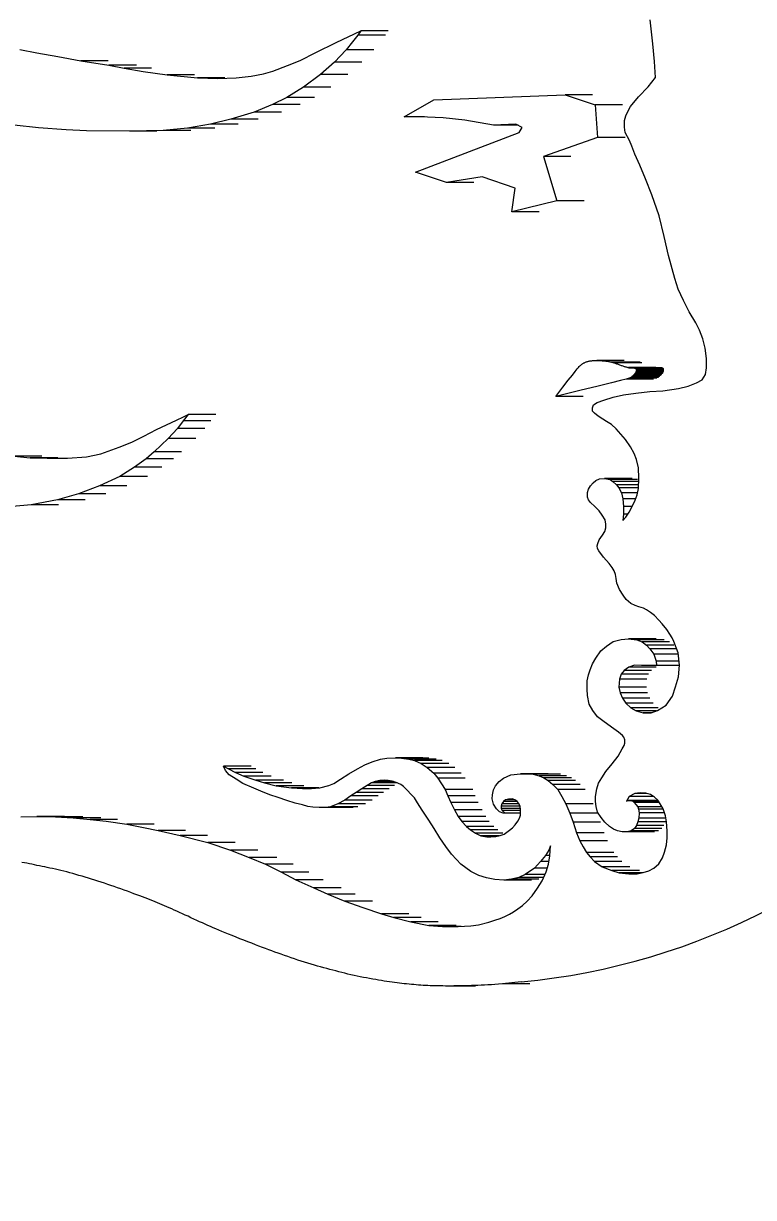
# Model space of a CAD drawing. Header units: inches. Extents: x 17 to 469, y 7 to 301.
# Drawn here: x 357.012 to 357.442, y 119.956 to 120.648 of the extents above; entities that cross this region are included whole.
import ezdxf

# ---------------------------------------------------------------- set-up
doc = ezdxf.new("R2010")
doc.units = ezdxf.units.IN
doc.header["$LTSCALE"] = 14
doc.header["$MEASUREMENT"] = 0
doc.layers.add('Dimension (ANSI)', color=7, linetype='Continuous', lineweight=25)
doc.layers.add('Visible (ANSI)', color=7, linetype='Continuous', lineweight=50)
doc.styles.add('MEMCOR Medium', font='arial.ttf')
doc.dimstyles.new('Default (ANSI)', dxfattribs={"dimscale": 14, "dimtxt": 0.15, "dimasz": 0.098425, "dimexe": 0.125, "dimexo": 0.0625, "dimgap": 0.031496, "dimtad": 0, "dimtih": 1, "dimtoh": 1, "dimdec": 4, "dimrnd": 1e-08, "dimzin": 3, "dimdsep": 46, "dimlunit": 5, "dimtxsty": 'MEMCOR Medium', "dimcen": 0.09, "dimdle": 0.393701, "dimclrd": 256, "dimclre": 256, "dimclrt": 256, "dimadec": 0, "dimazin": 1, "dimtfac": 0.8, "dimtofl": 0, "dimtmove": 0, "dimatfit": 3, "dimfxl": 1, "dimfrac": 1, "dimtolj": 1, "dimtzin": 4, "dimlwd": -1, "dimlwe": -1, "dimarcsym": 0})

# ---------------------------------------------------------------- blocks, each defined once
blk = doc.blocks.new('*D18')
at = {"layer": 'Defpoints', "color": 0, "transparency": 16777216}
for p in [(361.76771, 145.30889), (291.81609, 55.58489), (348.26076, 55.58489)]:
    blk.add_point(p, dxfattribs=at)
at = {"layer": 'Dimension (ANSI)', "transparency": 16777216}
for p, q in [((360.89271, 145.30889), (290.06609, 145.30889)), ((291.81609, 143.93094), (291.81609, 98.64363)), ((291.81609, 56.96284), (291.81609, 84.30296)), ((347.38576, 55.58489), (290.06609, 55.58489))]:
    blk.add_line(p, q, dxfattribs=at)
for points in [[(291.58643, 143.93094), (292.04575, 143.93094), (291.81609, 145.30889)], [(291.58643, 56.96284), (292.04575, 56.96284), (291.81609, 55.58489)]]:
    blk.add_solid(points, dxfattribs=at)
at = {"layer": 'Dimension (ANSI)', "transparency": 16777216, "char_height": 2.1000001, "attachment_point": 5, "style": 'MEMCOR Medium'}
for s, insert in [('\\A1; \\fArial|b0|i0;89{\\H0.8x;\\S3#4;} in', (291.81609, 93.63049)), ('\\A1;[2279.0 mm]{\\P\\fArial|b0|i0;SHIPPING HEIGHT\\P\\fArial|b0|i0;REF.}', (291.81609, 86.46015))]:
    blk.add_mtext(s, dxfattribs=dict(at, insert=insert))

msp = doc.modelspace()

# ---------------------------------------------------------------- linework, layer by layer
at = {"layer": 'Visible (ANSI)', "linetype": 'Continuous', "lineweight": 18}
for p, q in [((357.38254, 120.63629), (357.38091, 120.65034)), ((357.19582, 120.63702), (357.21044, 120.6438)), ((357.20875, 120.64134), (357.20558, 120.63746)), ((357.21044, 120.6438), (357.20875, 120.64134)), ((357.22492, 120.64134), (357.20875, 120.64134)), ((357.22662, 120.6438), (357.21044, 120.6438)), ((357.00958, 120.63285), (357.01954, 120.63088)), ((357.18391, 120.63104), (357.19582, 120.63702)), ((357.20186, 120.63277), (357.19482, 120.62551)), ((357.20558, 120.63746), (357.20186, 120.63277)), ((357.21803, 120.63277), (357.20186, 120.63277)), ((357.3834, 120.62582), (357.38254, 120.63629)), ((357.01954, 120.63088), (357.0318, 120.62867)), ((357.0318, 120.62867), (357.04547, 120.62622)), ((357.06164, 120.62622), (357.04547, 120.62622)), ((357.04547, 120.62622), (357.06201, 120.62367)), ((357.16718, 120.62352), (357.17471, 120.6264)), ((357.17471, 120.6264), (357.18391, 120.63104)), ((357.19482, 120.62551), (357.18659, 120.61822)), ((357.211, 120.62551), (357.19482, 120.62551)), ((357.38409, 120.6164), (357.3834, 120.62582)), ((357.07818, 120.62367), (357.06201, 120.62367)), ((357.06201, 120.62367), (357.07095, 120.62182)), ((357.08713, 120.62182), (357.07095, 120.62182)), ((357.07095, 120.62182), (357.08219, 120.61999)), ((357.08219, 120.61999), (357.09623, 120.61794)), ((357.14586, 120.61717), (357.1531, 120.61845)), ((357.1531, 120.61845), (357.15856, 120.62011)), ((357.15856, 120.62011), (357.16718, 120.62352)), ((357.1124, 120.61794), (357.09623, 120.61794)), ((357.09623, 120.61794), (357.11414, 120.61621)), ((357.13032, 120.61621), (357.11414, 120.61621)), ((357.11414, 120.61621), (357.12612, 120.61571)), ((357.12612, 120.61571), (357.13695, 120.61612)), ((357.13695, 120.61612), (357.14586, 120.61717)), ((357.18659, 120.61822), (357.17658, 120.61071)), ((357.20277, 120.61822), (357.18659, 120.61822)), ((357.37968, 120.6108), (357.38409, 120.6164)), ((357.1669, 120.60458), (357.15843, 120.60037)), ((357.17658, 120.61071), (357.1669, 120.60458)), ((357.18308, 120.60458), (357.1669, 120.60458)), ((357.19276, 120.61071), (357.17658, 120.61071)), ((357.25342, 120.60324), (357.33079, 120.60607)), ((357.34697, 120.60607), (357.33079, 120.60607)), ((357.33079, 120.60607), (357.34851, 120.60023)), ((357.36939, 120.59925), (357.37409, 120.60507)), ((357.37409, 120.60507), (357.37968, 120.6108)), ((357.15843, 120.60037), (357.1476, 120.59592)), ((357.17461, 120.60037), (357.15843, 120.60037)), ((357.23591, 120.59312), (357.25342, 120.60324)), ((357.36468, 120.60023), (357.34851, 120.60023)), ((357.34851, 120.60023), (357.34998, 120.581)), ((357.36754, 120.59594), (357.36939, 120.59925)), ((357.13378, 120.59183), (357.12193, 120.5888)), ((357.1476, 120.59592), (357.13378, 120.59183)), ((357.14996, 120.59183), (357.13378, 120.59183)), ((357.16377, 120.59592), (357.1476, 120.59592)), ((357.24497, 120.59324), (357.23591, 120.59312)), ((357.24802, 120.59312), (357.23591, 120.59312)), ((357.25894, 120.59267), (357.24497, 120.59324)), ((357.2717, 120.59133), (357.25894, 120.59267)), ((357.28864, 120.58827), (357.2717, 120.59133)), ((357.36577, 120.58707), (357.36582, 120.59098)), ((357.36582, 120.59098), (357.36658, 120.59387)), ((357.36658, 120.59387), (357.36754, 120.59594)), ((357.02043, 120.58679), (357.00614, 120.58823)), ((357.03688, 120.58558), (357.02043, 120.58679)), ((357.04878, 120.58492), (357.03688, 120.58558)), ((357.07404, 120.58466), (357.04878, 120.58492)), ((357.09405, 120.58514), (357.07404, 120.58466)), ((357.09022, 120.58466), (357.07404, 120.58466)), ((357.10829, 120.58657), (357.09405, 120.58514)), ((357.11022, 120.58514), (357.09405, 120.58514)), ((357.12193, 120.5888), (357.10829, 120.58657)), ((357.12447, 120.58657), (357.10829, 120.58657)), ((357.13811, 120.5888), (357.12193, 120.5888)), ((357.2427, 120.56052), (357.30364, 120.58391)), ((357.30186, 120.58895), (357.28864, 120.58827)), ((357.30315, 120.58827), (357.28864, 120.58827)), ((357.30556, 120.58698), (357.30186, 120.58895)), ((357.30364, 120.58391), (357.30556, 120.58698)), ((357.36621, 120.58399), (357.36577, 120.58707)), ((357.36865, 120.5792), (357.36621, 120.58399)), ((357.34998, 120.581), (357.31803, 120.56992)), ((357.36615, 120.581), (357.34998, 120.581)), ((357.37008, 120.57588), (357.36865, 120.5792)), ((357.37193, 120.57118), (357.37008, 120.57588)), ((357.3749, 120.56474), (357.37193, 120.57118)), ((357.3342, 120.56992), (357.31803, 120.56992)), ((357.31803, 120.56992), (357.32596, 120.54368)), ((357.37818, 120.55673), (357.3749, 120.56474)), ((357.2609, 120.55444), (357.2427, 120.56052)), ((357.28193, 120.55777), (357.2609, 120.55444)), ((357.30136, 120.55119), (357.28193, 120.55777)), ((357.38198, 120.54722), (357.37818, 120.55673)), ((357.27708, 120.55444), (357.2609, 120.55444)), ((357.29934, 120.53723), (357.30136, 120.55119)), ((357.32596, 120.54368), (357.29934, 120.53723)), ((357.34213, 120.54368), (357.32596, 120.54368)), ((357.38621, 120.53494), (357.38198, 120.54722)), ((357.31551, 120.53723), (357.29934, 120.53723)), ((357.38925, 120.52259), (357.38621, 120.53494)), ((357.39178, 120.51153), (357.38925, 120.52259)), ((357.39554, 120.49796), (357.39178, 120.51153)), ((357.3975, 120.49172), (357.39554, 120.49796)), ((357.40048, 120.48503), (357.3975, 120.49172)), ((357.40395, 120.47829), (357.40048, 120.48503)), ((357.40781, 120.47177), (357.40395, 120.47829)), ((357.40995, 120.46748), (357.40781, 120.47177)), ((357.4119, 120.46233), (357.40995, 120.46748)), ((357.41326, 120.4569), (357.4119, 120.46233)), ((357.41404, 120.45084), (357.41326, 120.4569)), ((357.33795, 120.44464), (357.3387, 120.44553)), ((357.3387, 120.44553), (357.33917, 120.44605)), ((357.33917, 120.44605), (357.3395, 120.44637)), ((357.3395, 120.44637), (357.3398, 120.44665)), ((357.3398, 120.44665), (357.3401, 120.44691)), ((357.3401, 120.44691), (357.3404, 120.44716)), ((357.3404, 120.44716), (357.3407, 120.44739)), ((357.3407, 120.44739), (357.34099, 120.4476)), ((357.34099, 120.4476), (357.34129, 120.4478)), ((357.34129, 120.4478), (357.34159, 120.44799)), ((357.34159, 120.44799), (357.3419, 120.44816)), ((357.3419, 120.44816), (357.34221, 120.44832)), ((357.34221, 120.44832), (357.34252, 120.44847)), ((357.34252, 120.44847), (357.34284, 120.44861)), ((357.34284, 120.44861), (357.34317, 120.44873)), ((357.34317, 120.44873), (357.3435, 120.44885)), ((357.3435, 120.44885), (357.34384, 120.44896)), ((357.34384, 120.44896), (357.3442, 120.44906)), ((357.3442, 120.44906), (357.34456, 120.44915)), ((357.34456, 120.44915), (357.34493, 120.44924)), ((357.34493, 120.44924), (357.34531, 120.44932)), ((357.34531, 120.44932), (357.34571, 120.44939)), ((357.34571, 120.44939), (357.34612, 120.44945)), ((357.34612, 120.44945), (357.34655, 120.4495)), ((357.34655, 120.4495), (357.34699, 120.44955)), ((357.34699, 120.44955), (357.34745, 120.44959)), ((357.34745, 120.44959), (357.34793, 120.44962)), ((357.34793, 120.44962), (357.34843, 120.44963)), ((357.34843, 120.44963), (357.34894, 120.44964)), ((357.34894, 120.44964), (357.34946, 120.44965)), ((357.36564, 120.44965), (357.34946, 120.44965)), ((357.34946, 120.44965), (357.35, 120.44964)), ((357.35, 120.44964), (357.35054, 120.44962)), ((357.35054, 120.44962), (357.35109, 120.4496)), ((357.35109, 120.4496), (357.35163, 120.44957)), ((357.35163, 120.44957), (357.35218, 120.44954)), ((357.35218, 120.44954), (357.35272, 120.4495)), ((357.35272, 120.4495), (357.35325, 120.44945)), ((357.35325, 120.44945), (357.35378, 120.4494)), ((357.35378, 120.4494), (357.3543, 120.44934)), ((357.3543, 120.44934), (357.35481, 120.44928)), ((357.35481, 120.44928), (357.35531, 120.44921)), ((357.35531, 120.44921), (357.3558, 120.44914)), ((357.3558, 120.44914), (357.35628, 120.44906)), ((357.35628, 120.44906), (357.35676, 120.44897)), ((357.35676, 120.44897), (357.35722, 120.44888)), ((357.35722, 120.44888), (357.35767, 120.44878)), ((357.35767, 120.44878), (357.35812, 120.44868)), ((357.3743, 120.44868), (357.35812, 120.44868)), ((357.35812, 120.44868), (357.35856, 120.44856)), ((357.37474, 120.44856), (357.35856, 120.44856)), ((357.35856, 120.44856), (357.359, 120.44844)), ((357.37518, 120.44844), (357.359, 120.44844)), ((357.359, 120.44844), (357.35943, 120.44832)), ((357.37561, 120.44832), (357.35943, 120.44832)), ((357.35943, 120.44832), (357.35986, 120.44818)), ((357.37604, 120.44818), (357.35986, 120.44818)), ((357.35986, 120.44818), (357.36029, 120.44804)), ((357.36029, 120.44804), (357.36072, 120.44789)), ((357.36072, 120.44789), (357.36115, 120.44773)), ((357.36115, 120.44773), (357.36158, 120.44757)), ((357.36158, 120.44757), (357.36202, 120.44741)), ((357.36202, 120.44741), (357.36246, 120.44724)), ((357.36246, 120.44724), (357.36291, 120.44708)), ((357.36291, 120.44708), (357.36336, 120.44691)), ((357.36336, 120.44691), (357.36382, 120.44675)), ((357.36382, 120.44675), (357.36428, 120.4466)), ((357.36428, 120.4466), (357.36474, 120.44645)), ((357.36474, 120.44645), (357.36519, 120.4463)), ((357.36519, 120.4463), (357.36563, 120.44616)), ((357.36563, 120.44616), (357.36605, 120.44603)), ((357.36605, 120.44603), (357.36644, 120.44591)), ((357.36644, 120.44591), (357.3668, 120.4458)), ((357.3668, 120.4458), (357.36712, 120.44569)), ((357.36712, 120.44569), (357.36741, 120.4456)), ((357.36741, 120.4456), (357.36768, 120.44552)), ((357.36768, 120.44552), (357.36792, 120.44545)), ((357.36792, 120.44545), (357.36815, 120.44539)), ((357.38432, 120.44539), (357.36815, 120.44539)), ((357.36815, 120.44539), (357.36836, 120.44534)), ((357.41421, 120.44529), (357.41404, 120.45084)), ((357.33269, 120.43797), (357.33508, 120.44104)), ((357.33508, 120.44104), (357.33679, 120.4432)), ((357.33679, 120.4432), (357.33795, 120.44464)), ((357.36673, 120.43865), (357.36338, 120.43774)), ((357.36861, 120.43922), (357.36673, 120.43865)), ((357.38291, 120.43865), (357.36673, 120.43865)), ((357.38453, 120.44534), (357.36836, 120.44534)), ((357.36836, 120.44534), (357.36856, 120.44529)), ((357.38473, 120.44529), (357.36856, 120.44529)), ((357.36856, 120.44529), (357.36875, 120.44526)), ((357.3695, 120.43958), (357.36861, 120.43922)), ((357.38478, 120.43922), (357.36861, 120.43922)), ((357.38493, 120.44526), (357.36875, 120.44526)), ((357.36875, 120.44526), (357.36895, 120.44523)), ((357.37093, 120.44523), (357.36895, 120.44523)), ((357.36895, 120.44523), (357.36914, 120.44521)), ((357.37044, 120.44521), (357.36914, 120.44521)), ((357.36914, 120.44521), (357.36934, 120.4452)), ((357.37015, 120.4452), (357.36934, 120.4452)), ((357.36934, 120.4452), (357.36953, 120.44519)), ((357.3699, 120.43985), (357.3695, 120.43958)), ((357.38567, 120.43958), (357.3695, 120.43958)), ((357.36991, 120.44519), (357.36953, 120.44519)), ((357.36953, 120.44519), (357.36972, 120.44519)), ((357.36972, 120.44519), (357.36991, 120.44519)), ((357.37022, 120.44012), (357.3699, 120.43985)), ((357.38607, 120.43985), (357.3699, 120.43985)), ((357.36991, 120.44519), (357.3701, 120.4452)), ((357.3701, 120.4452), (357.37028, 120.4452)), ((357.37054, 120.4404), (357.37022, 120.44012)), ((357.38639, 120.44012), (357.37022, 120.44012)), ((357.37028, 120.4452), (357.37047, 120.44521)), ((357.37047, 120.44521), (357.37065, 120.44522)), ((357.37085, 120.44069), (357.37054, 120.4404)), ((357.38671, 120.4404), (357.37054, 120.4404)), ((357.37065, 120.44522), (357.37082, 120.44523)), ((357.37082, 120.44523), (357.37099, 120.44523)), ((357.37115, 120.44099), (357.37085, 120.44069)), ((357.38702, 120.44069), (357.37085, 120.44069)), ((357.37099, 120.44523), (357.37116, 120.44523)), ((357.37143, 120.44129), (357.37115, 120.44099)), ((357.38732, 120.44099), (357.37115, 120.44099)), ((357.38734, 120.44523), (357.37116, 120.44523)), ((357.37116, 120.44523), (357.37132, 120.44523)), ((357.3875, 120.44523), (357.37132, 120.44523)), ((357.37132, 120.44523), (357.37148, 120.44521)), ((357.3717, 120.44159), (357.37143, 120.44129)), ((357.38761, 120.44129), (357.37143, 120.44129)), ((357.38765, 120.44521), (357.37148, 120.44521)), ((357.37148, 120.44521), (357.37163, 120.44519)), ((357.3878, 120.44519), (357.37163, 120.44519)), ((357.37163, 120.44519), (357.37177, 120.44516)), ((357.37193, 120.44188), (357.3717, 120.44159)), ((357.38787, 120.44159), (357.3717, 120.44159)), ((357.38795, 120.44516), (357.37177, 120.44516)), ((357.37177, 120.44516), (357.37191, 120.44512)), ((357.38808, 120.44512), (357.37191, 120.44512)), ((357.37191, 120.44512), (357.37203, 120.44507)), ((357.37214, 120.44215), (357.37193, 120.44188)), ((357.38811, 120.44188), (357.37193, 120.44188)), ((357.38821, 120.44507), (357.37203, 120.44507)), ((357.37203, 120.44507), (357.37215, 120.44501)), ((357.37232, 120.44241), (357.37214, 120.44215)), ((357.38832, 120.44215), (357.37214, 120.44215)), ((357.38833, 120.44501), (357.37215, 120.44501)), ((357.37215, 120.44501), (357.37227, 120.44495)), ((357.38844, 120.44495), (357.37227, 120.44495)), ((357.37227, 120.44495), (357.37237, 120.44488)), ((357.37246, 120.44265), (357.37232, 120.44241)), ((357.38849, 120.44241), (357.37232, 120.44241)), ((357.38854, 120.44488), (357.37237, 120.44488)), ((357.37237, 120.44488), (357.37246, 120.4448)), ((357.38864, 120.4448), (357.37246, 120.4448)), ((357.37246, 120.4448), (357.37254, 120.44471)), ((357.37257, 120.44287), (357.37246, 120.44265)), ((357.38864, 120.44265), (357.37246, 120.44265)), ((357.38872, 120.44471), (357.37254, 120.44471)), ((357.37254, 120.44471), (357.37261, 120.44462)), ((357.37266, 120.44308), (357.37257, 120.44287)), ((357.38875, 120.44287), (357.37257, 120.44287)), ((357.38879, 120.44462), (357.37261, 120.44462)), ((357.37261, 120.44462), (357.37268, 120.44452)), ((357.37273, 120.44327), (357.37266, 120.44308)), ((357.38884, 120.44308), (357.37266, 120.44308)), ((357.38885, 120.44452), (357.37268, 120.44452)), ((357.37268, 120.44452), (357.37273, 120.44442)), ((357.3889, 120.44442), (357.37273, 120.44442)), ((357.37273, 120.44442), (357.37276, 120.4443)), ((357.37277, 120.44345), (357.37273, 120.44327)), ((357.3889, 120.44327), (357.37273, 120.44327)), ((357.38894, 120.4443), (357.37276, 120.4443)), ((357.37276, 120.4443), (357.37279, 120.44419)), ((357.3728, 120.44362), (357.37277, 120.44345)), ((357.38895, 120.44345), (357.37277, 120.44345)), ((357.38897, 120.44419), (357.37279, 120.44419)), ((357.37279, 120.44419), (357.37281, 120.44406)), ((357.37281, 120.44377), (357.3728, 120.44362)), ((357.38898, 120.44362), (357.3728, 120.44362)), ((357.38899, 120.44406), (357.37281, 120.44406)), ((357.37281, 120.44406), (357.37282, 120.44392)), ((357.37282, 120.44392), (357.37281, 120.44377)), ((357.38899, 120.44377), (357.37281, 120.44377)), ((357.38899, 120.44392), (357.37282, 120.44392)), ((357.41151, 120.43827), (357.41346, 120.44138)), ((357.41346, 120.44138), (357.41421, 120.44529)), ((357.3253, 120.42844), (357.32947, 120.43383)), ((357.33951, 120.43185), (357.3253, 120.42844)), ((357.32947, 120.43383), (357.33269, 120.43797)), ((357.35026, 120.43446), (357.33951, 120.43185)), ((357.35805, 120.43638), (357.35026, 120.43446)), ((357.36338, 120.43774), (357.35805, 120.43638)), ((357.38077, 120.43134), (357.38832, 120.43175)), ((357.38832, 120.43175), (357.39757, 120.43304)), ((357.39757, 120.43304), (357.40331, 120.43445)), ((357.40331, 120.43445), (357.40826, 120.43637)), ((357.40826, 120.43637), (357.41151, 120.43827)), ((357.34147, 120.42844), (357.3253, 120.42844)), ((357.34747, 120.42348), (357.34974, 120.42485)), ((357.34974, 120.42485), (357.3536, 120.42624)), ((357.3536, 120.42624), (357.35915, 120.42796)), ((357.35915, 120.42796), (357.36529, 120.42928)), ((357.36529, 120.42928), (357.37253, 120.4303)), ((357.37253, 120.4303), (357.38077, 120.43134)), ((357.10874, 120.41772), (357.10578, 120.41397)), ((357.10586, 120.41636), (357.10874, 120.41772)), ((357.12491, 120.41772), (357.10874, 120.41772)), ((357.3469, 120.42163), (357.34747, 120.42348)), ((357.34703, 120.41967), (357.3469, 120.42163)), ((357.34813, 120.41856), (357.34703, 120.41967)), ((357.34924, 120.41755), (357.34813, 120.41856)), ((357.08994, 120.40895), (357.09595, 120.41161)), ((357.09595, 120.41161), (357.10182, 120.41454)), ((357.10182, 120.41454), (357.10586, 120.41636)), ((357.10578, 120.41397), (357.10238, 120.40949)), ((357.12196, 120.41397), (357.10578, 120.41397)), ((357.35082, 120.41633), (357.34924, 120.41755)), ((357.3552, 120.41375), (357.35082, 120.41633)), ((357.3581, 120.4119), (357.3552, 120.41375)), ((357.36081, 120.40926), (357.3581, 120.4119)), ((357.07544, 120.40155), (357.08248, 120.40504)), ((357.08248, 120.40504), (357.08994, 120.40895)), ((357.10238, 120.40949), (357.09696, 120.40373)), ((357.11856, 120.40949), (357.10238, 120.40949)), ((357.3637, 120.4061), (357.36081, 120.40926)), ((357.36641, 120.40311), (357.3637, 120.4061)), ((357.05724, 120.39464), (357.06812, 120.39847)), ((357.06812, 120.39847), (357.07544, 120.40155)), ((357.09696, 120.40373), (357.08856, 120.39577)), ((357.11314, 120.40373), (357.09696, 120.40373)), ((357.36931, 120.39866), (357.36641, 120.40311)), ((357.37153, 120.3948), (357.36931, 120.39866)), ((357.02237, 120.39326), (357.0062, 120.39326)), ((357.0062, 120.39326), (357.01566, 120.3923)), ((357.03183, 120.3923), (357.01566, 120.3923)), ((357.01566, 120.3923), (357.02564, 120.39203)), ((357.02564, 120.39203), (357.03758, 120.39206)), ((357.03758, 120.39206), (357.04886, 120.39276)), ((357.04886, 120.39276), (357.05724, 120.39464)), ((357.08392, 120.39168), (357.07701, 120.38674)), ((357.08856, 120.39577), (357.08392, 120.39168)), ((357.1001, 120.39168), (357.08392, 120.39168)), ((357.10474, 120.39577), (357.08856, 120.39577)), ((357.37291, 120.39136), (357.37153, 120.3948)), ((357.37407, 120.38641), (357.37291, 120.39136)), ((357.07701, 120.38674), (357.06849, 120.38129)), ((357.09318, 120.38674), (357.07701, 120.38674)), ((357.37431, 120.38018), (357.37407, 120.38641)), ((357.06849, 120.38129), (357.05643, 120.37568)), ((357.08467, 120.38129), (357.06849, 120.38129)), ((357.3457, 120.37579), (357.34726, 120.37754)), ((357.34726, 120.37754), (357.349, 120.37886)), ((357.349, 120.37886), (357.35108, 120.37984)), ((357.35108, 120.37984), (357.35409, 120.38006)), ((357.37026, 120.38006), (357.35409, 120.38006)), ((357.35409, 120.38006), (357.35727, 120.37941)), ((357.37345, 120.37941), (357.35727, 120.37941)), ((357.35727, 120.37941), (357.35887, 120.37831)), ((357.37426, 120.37831), (357.35887, 120.37831)), ((357.35887, 120.37831), (357.36107, 120.37643)), ((357.37421, 120.37643), (357.36107, 120.37643)), ((357.36107, 120.37643), (357.36251, 120.37464)), ((357.37414, 120.37413), (357.37431, 120.38018)), ((357.04398, 120.37099), (357.03178, 120.36751)), ((357.05643, 120.37568), (357.04398, 120.37099)), ((357.06016, 120.37099), (357.04398, 120.37099)), ((357.07261, 120.37568), (357.05643, 120.37568)), ((357.34391, 120.37179), (357.34455, 120.37387)), ((357.34394, 120.36911), (357.34391, 120.37179)), ((357.34455, 120.37387), (357.3457, 120.37579)), ((357.37416, 120.37464), (357.36251, 120.37464)), ((357.36251, 120.37464), (357.36398, 120.37155)), ((357.37358, 120.37155), (357.36398, 120.37155)), ((357.36398, 120.37155), (357.36477, 120.3681)), ((357.37206, 120.36727), (357.37335, 120.37049)), ((357.37335, 120.37049), (357.37414, 120.37413)), ((357.01614, 120.36457), (356.99495, 120.36262)), ((357.03178, 120.36751), (357.01614, 120.36457)), ((357.03232, 120.36457), (357.01614, 120.36457)), ((357.04796, 120.36751), (357.03178, 120.36751)), ((357.34455, 120.36756), (357.34394, 120.36911)), ((357.34582, 120.36585), (357.34455, 120.36756)), ((357.34828, 120.36355), (357.34582, 120.36585)), ((357.35082, 120.36108), (357.34828, 120.36355)), ((357.37239, 120.3681), (357.36477, 120.3681)), ((357.36477, 120.3681), (357.36516, 120.36361)), ((357.36516, 120.36361), (357.36514, 120.35911)), ((357.37039, 120.36361), (357.36516, 120.36361)), ((357.36855, 120.36028), (357.37019, 120.36316)), ((357.37019, 120.36316), (357.37206, 120.36727)), ((357.35269, 120.35851), (357.35082, 120.36108)), ((357.35448, 120.35577), (357.35269, 120.35851)), ((357.35485, 120.35318), (357.35448, 120.35577)), ((357.36514, 120.35911), (357.36485, 120.3553)), ((357.36485, 120.3553), (357.3665, 120.35723)), ((357.36776, 120.35911), (357.36514, 120.35911)), ((357.3665, 120.35723), (357.36855, 120.36028)), ((357.35284, 120.34675), (357.35415, 120.34884)), ((357.35415, 120.34884), (357.35471, 120.35093)), ((357.35471, 120.35093), (357.35485, 120.35318)), ((357.34979, 120.34041), (357.35004, 120.34184)), ((357.35004, 120.34184), (357.35087, 120.3439)), ((357.35087, 120.3439), (357.35284, 120.34675)), ((357.34994, 120.33884), (357.34979, 120.34041)), ((357.35062, 120.33749), (357.34994, 120.33884)), ((357.35347, 120.33371), (357.35062, 120.33749)), ((357.35678, 120.33005), (357.35347, 120.33371)), ((357.35853, 120.32758), (357.35678, 120.33005)), ((357.35975, 120.32556), (357.35853, 120.32758)), ((357.36056, 120.32359), (357.35975, 120.32556)), ((357.36085, 120.32116), (357.36056, 120.32359)), ((357.36135, 120.31848), (357.36085, 120.32116)), ((357.36291, 120.31458), (357.36135, 120.31848)), ((357.36494, 120.31126), (357.36291, 120.31458)), ((357.3668, 120.30871), (357.36494, 120.31126)), ((357.36957, 120.30643), (357.3668, 120.30871)), ((357.37207, 120.30518), (357.36957, 120.30643)), ((357.37425, 120.30449), (357.37207, 120.30518)), ((357.37692, 120.30358), (357.37425, 120.30449)), ((357.37876, 120.30258), (357.37692, 120.30358)), ((357.38119, 120.30107), (357.37876, 120.30258)), ((357.38345, 120.29938), (357.38119, 120.30107)), ((357.38606, 120.29667), (357.38345, 120.29938)), ((357.38808, 120.29447), (357.38606, 120.29667)), ((357.39077, 120.29116), (357.38808, 120.29447)), ((357.39255, 120.28843), (357.39077, 120.29116)), ((357.39391, 120.28622), (357.39255, 120.28843)), ((357.35187, 120.27842), (357.35525, 120.28135)), ((357.35525, 120.28135), (357.35908, 120.28401)), ((357.35908, 120.28401), (357.36374, 120.28528)), ((357.36374, 120.28528), (357.36823, 120.28553)), ((357.38441, 120.28553), (357.36823, 120.28553)), ((357.36823, 120.28553), (357.37309, 120.28494)), ((357.38927, 120.28494), (357.37309, 120.28494)), ((357.37309, 120.28494), (357.37616, 120.28378)), ((357.39234, 120.28378), (357.37616, 120.28378)), ((357.37616, 120.28378), (357.37871, 120.28186)), ((357.39488, 120.28186), (357.37871, 120.28186)), ((357.37871, 120.28186), (357.38071, 120.27975)), ((357.39651, 120.27975), (357.38071, 120.27975)), ((357.38071, 120.27975), (357.383, 120.27662)), ((357.39493, 120.28392), (357.39391, 120.28622)), ((357.39745, 120.27726), (357.39493, 120.28392)), ((357.34693, 120.27082), (357.34887, 120.27429)), ((357.34887, 120.27429), (357.35187, 120.27842)), ((357.39751, 120.27662), (357.383, 120.27662)), ((357.383, 120.27662), (357.38454, 120.27234)), ((357.3982, 120.27013), (357.39745, 120.27726)), ((357.3445, 120.26437), (357.34554, 120.26736)), ((357.34554, 120.26736), (357.34693, 120.27082)), ((357.36557, 120.2669), (357.36374, 120.26482)), ((357.36833, 120.26886), (357.36557, 120.2669)), ((357.38174, 120.2669), (357.36557, 120.2669)), ((357.37177, 120.27015), (357.36833, 120.26886)), ((357.38451, 120.26886), (357.36833, 120.26886)), ((357.37575, 120.26993), (357.37177, 120.27015)), ((357.37629, 120.26984), (357.37575, 120.26993)), ((357.38467, 120.26995), (357.37629, 120.26984)), ((357.39246, 120.26984), (357.37629, 120.26984)), ((357.39797, 120.27234), (357.38454, 120.27234)), ((357.38454, 120.27234), (357.38467, 120.26995)), ((357.39819, 120.26995), (357.38467, 120.26995)), ((357.39762, 120.26326), (357.3982, 120.27013)), ((357.34379, 120.25598), (357.34387, 120.26082)), ((357.34387, 120.26082), (357.3445, 120.26437)), ((357.36284, 120.26178), (357.36251, 120.25711)), ((357.36374, 120.26482), (357.36284, 120.26178)), ((357.37902, 120.26178), (357.36284, 120.26178)), ((357.37991, 120.26482), (357.36374, 120.26482)), ((357.39584, 120.25733), (357.39762, 120.26326)), ((357.34398, 120.25218), (357.34379, 120.25598)), ((357.34497, 120.2471), (357.34398, 120.25218)), ((357.37868, 120.25711), (357.36251, 120.25711)), ((357.36251, 120.25711), (357.36321, 120.25368)), ((357.37939, 120.25368), (357.36321, 120.25368)), ((357.36321, 120.25368), (357.36458, 120.25068)), ((357.39026, 120.2465), (357.39405, 120.25181)), ((357.39405, 120.25181), (357.39584, 120.25733)), ((357.34707, 120.24339), (357.34497, 120.2471)), ((357.38076, 120.25068), (357.36458, 120.25068)), ((357.36458, 120.25068), (357.36661, 120.24769)), ((357.38279, 120.24769), (357.36661, 120.24769)), ((357.36661, 120.24769), (357.36944, 120.24484)), ((357.38561, 120.24484), (357.36944, 120.24484)), ((357.36944, 120.24484), (357.37265, 120.2431)), ((357.38526, 120.24327), (357.39026, 120.2465)), ((357.34995, 120.2397), (357.34707, 120.24339)), ((357.35374, 120.2366), (357.34995, 120.2397)), ((357.38474, 120.2431), (357.37265, 120.2431)), ((357.37265, 120.2431), (357.37678, 120.24206)), ((357.38164, 120.24206), (357.37678, 120.24206)), ((357.37678, 120.24206), (357.38142, 120.24198)), ((357.38142, 120.24198), (357.38526, 120.24327)), ((357.35953, 120.23262), (357.35374, 120.2366)), ((357.36225, 120.23061), (357.35953, 120.23262)), ((357.36454, 120.22866), (357.36225, 120.23061)), ((357.36547, 120.22765), (357.36454, 120.22866)), ((357.36592, 120.22604), (357.36547, 120.22765)), ((357.36561, 120.22282), (357.36601, 120.22414)), ((357.36601, 120.22414), (357.36592, 120.22604)), ((357.362, 120.21645), (357.3645, 120.22068)), ((357.3645, 120.22068), (357.36561, 120.22282)), ((357.13072, 120.20797), (357.12958, 120.21056)), ((357.14576, 120.21056), (357.12958, 120.21056)), ((357.12958, 120.21056), (357.13237, 120.20899)), ((357.20843, 120.20894), (357.21274, 120.21143)), ((357.21274, 120.21143), (357.21714, 120.21301)), ((357.21714, 120.21301), (357.22209, 120.2146)), ((357.22209, 120.2146), (357.22572, 120.21519)), ((357.22572, 120.21519), (357.23084, 120.21544)), ((357.24702, 120.21544), (357.23084, 120.21544)), ((357.23084, 120.21544), (357.23431, 120.21531)), ((357.25049, 120.21531), (357.23431, 120.21531)), ((357.23431, 120.21531), (357.23874, 120.21474)), ((357.25492, 120.21474), (357.23874, 120.21474)), ((357.23874, 120.21474), (357.24213, 120.21389)), ((357.25831, 120.21389), (357.24213, 120.21389)), ((357.24213, 120.21389), (357.24606, 120.21206)), ((357.26224, 120.21206), (357.24606, 120.21206)), ((357.24606, 120.21206), (357.24956, 120.20977)), ((357.35475, 120.20733), (357.35855, 120.21183)), ((357.35855, 120.21183), (357.362, 120.21645)), ((357.13294, 120.20544), (357.13072, 120.20797)), ((357.14855, 120.20899), (357.13237, 120.20899)), ((357.13237, 120.20899), (357.13657, 120.20689)), ((357.13698, 120.20284), (357.13294, 120.20544)), ((357.15274, 120.20689), (357.13657, 120.20689)), ((357.13657, 120.20689), (357.14145, 120.20471)), ((357.15763, 120.20471), (357.14145, 120.20471)), ((357.14145, 120.20471), (357.14861, 120.2022)), ((357.19853, 120.20298), (357.20344, 120.20609)), ((357.20344, 120.20609), (357.20843, 120.20894)), ((357.26574, 120.20977), (357.24956, 120.20977)), ((357.24956, 120.20977), (357.25342, 120.20633)), ((357.2696, 120.20633), (357.25342, 120.20633)), ((357.25342, 120.20633), (357.25583, 120.20346)), ((357.27201, 120.20346), (357.25583, 120.20346)), ((357.25583, 120.20346), (357.25804, 120.20008)), ((357.2919, 120.20147), (357.29446, 120.20356)), ((357.29446, 120.20356), (357.29881, 120.20537)), ((357.29881, 120.20537), (357.30458, 120.20596)), ((357.32075, 120.20596), (357.30458, 120.20596)), ((357.30458, 120.20596), (357.31194, 120.20575)), ((357.32812, 120.20575), (357.31194, 120.20575)), ((357.31194, 120.20575), (357.31554, 120.20477)), ((357.33171, 120.20477), (357.31554, 120.20477)), ((357.31554, 120.20477), (357.31834, 120.20368)), ((357.33451, 120.20368), (357.31834, 120.20368)), ((357.31834, 120.20368), (357.32084, 120.20207)), ((357.35053, 120.20059), (357.35242, 120.20366)), ((357.35242, 120.20366), (357.35475, 120.20733)), ((357.14096, 120.20043), (357.13698, 120.20284)), ((357.14742, 120.19757), (357.14096, 120.20043)), ((357.15153, 120.1959), (357.14742, 120.19757)), ((357.16479, 120.2022), (357.14861, 120.2022)), ((357.14861, 120.2022), (357.15358, 120.20066)), ((357.16975, 120.20066), (357.15358, 120.20066)), ((357.15358, 120.20066), (357.16062, 120.19905)), ((357.1768, 120.19905), (357.16062, 120.19905)), ((357.16062, 120.19905), (357.16957, 120.19774)), ((357.18562, 120.19774), (357.16957, 120.19774)), ((357.16957, 120.19774), (357.17611, 120.19747)), ((357.18166, 120.19747), (357.17611, 120.19747)), ((357.17611, 120.19747), (357.1814, 120.19745)), ((357.1814, 120.19745), (357.18634, 120.19779)), ((357.18634, 120.19779), (357.19153, 120.19911)), ((357.19153, 120.19911), (357.19455, 120.20032)), ((357.19455, 120.20032), (357.19853, 120.20298)), ((357.21101, 120.19719), (357.20771, 120.19498)), ((357.21408, 120.19915), (357.21101, 120.19719)), ((357.22719, 120.19719), (357.21101, 120.19719)), ((357.21674, 120.20063), (357.21408, 120.19915)), ((357.23026, 120.19915), (357.21408, 120.19915)), ((357.21897, 120.2015), (357.21674, 120.20063)), ((357.23183, 120.20063), (357.21674, 120.20063)), ((357.22163, 120.20208), (357.21897, 120.2015)), ((357.22966, 120.2015), (357.21897, 120.2015)), ((357.2242, 120.20221), (357.22163, 120.20208)), ((357.22662, 120.20208), (357.22163, 120.20208)), ((357.22648, 120.20209), (357.2242, 120.20221)), ((357.22891, 120.20178), (357.22648, 120.20209)), ((357.23116, 120.20093), (357.22891, 120.20178)), ((357.23396, 120.19968), (357.23116, 120.20093)), ((357.2355, 120.19847), (357.23396, 120.19968)), ((357.23767, 120.19643), (357.2355, 120.19847)), ((357.24003, 120.19386), (357.23767, 120.19643)), ((357.25804, 120.20008), (357.26017, 120.19679)), ((357.27634, 120.19679), (357.26017, 120.19679)), ((357.26017, 120.19679), (357.2616, 120.19304)), ((357.28802, 120.19369), (357.28868, 120.19669)), ((357.28868, 120.19669), (357.28984, 120.19897)), ((357.28984, 120.19897), (357.2919, 120.20147)), ((357.33702, 120.20207), (357.32084, 120.20207)), ((357.32084, 120.20207), (357.32356, 120.19984)), ((357.33973, 120.19984), (357.32356, 120.19984)), ((357.32356, 120.19984), (357.32648, 120.19679)), ((357.34266, 120.19679), (357.32648, 120.19679)), ((357.32648, 120.19679), (357.32882, 120.19261)), ((357.34873, 120.19275), (357.34951, 120.19726)), ((357.34951, 120.19726), (357.35053, 120.20059)), ((357.15676, 120.19369), (357.15153, 120.1959)), ((357.16169, 120.19203), (357.15676, 120.19369)), ((357.1668, 120.19033), (357.16169, 120.19203)), ((357.17177, 120.18867), (357.1668, 120.19033)), ((357.20091, 120.1906), (357.19692, 120.18833)), ((357.20445, 120.19301), (357.20091, 120.1906)), ((357.21709, 120.1906), (357.20091, 120.1906)), ((357.20771, 120.19498), (357.20445, 120.19301)), ((357.22062, 120.19301), (357.20445, 120.19301)), ((357.22388, 120.19498), (357.20771, 120.19498)), ((357.24197, 120.19179), (357.24003, 120.19386)), ((357.24387, 120.18896), (357.24197, 120.19179)), ((357.27778, 120.19304), (357.2616, 120.19304)), ((357.2616, 120.19304), (357.26347, 120.18921)), ((357.28785, 120.19132), (357.28802, 120.19369)), ((357.28859, 120.18815), (357.28785, 120.19132)), ((357.29455, 120.18968), (357.29354, 120.18837)), ((357.29573, 120.19064), (357.29455, 120.18968)), ((357.30267, 120.18968), (357.29455, 120.18968)), ((357.29741, 120.19117), (357.29573, 120.19064)), ((357.30132, 120.19064), (357.29573, 120.19064)), ((357.29958, 120.1912), (357.29741, 120.19117)), ((357.29968, 120.19117), (357.29741, 120.19117)), ((357.30121, 120.19072), (357.29958, 120.1912)), ((357.30263, 120.18973), (357.30121, 120.19072)), ((357.30357, 120.18845), (357.30263, 120.18973)), ((357.32882, 120.19261), (357.3312, 120.18838)), ((357.34866, 120.18969), (357.34873, 120.19275)), ((357.34903, 120.18687), (357.34866, 120.18969)), ((357.36864, 120.19272), (357.3669, 120.19002)), ((357.3669, 120.19002), (357.36801, 120.19033)), ((357.38419, 120.19033), (357.36801, 120.19033)), ((357.36801, 120.19033), (357.36941, 120.19029)), ((357.37181, 120.1945), (357.36864, 120.19272)), ((357.38278, 120.19272), (357.36864, 120.19272)), ((357.38558, 120.19029), (357.36941, 120.19029)), ((357.36941, 120.19029), (357.37064, 120.18996)), ((357.3858, 120.18996), (357.37064, 120.18996)), ((357.37064, 120.18996), (357.37154, 120.18911)), ((357.37499, 120.19491), (357.37181, 120.1945)), ((357.37903, 120.1945), (357.37181, 120.1945)), ((357.37845, 120.19468), (357.37499, 120.19491)), ((357.38121, 120.19381), (357.37845, 120.19468)), ((357.38354, 120.19219), (357.38121, 120.19381)), ((357.38542, 120.19056), (357.38354, 120.19219)), ((357.38687, 120.18829), (357.38542, 120.19056)), ((357.17599, 120.1877), (357.17177, 120.18867)), ((357.17928, 120.18686), (357.17599, 120.1877)), ((357.1821, 120.1864), (357.17928, 120.18686)), ((357.18586, 120.18611), (357.1821, 120.1864)), ((357.18981, 120.18621), (357.18586, 120.18611)), ((357.20204, 120.18611), (357.18586, 120.18611)), ((357.19257, 120.18664), (357.18981, 120.18621)), ((357.20599, 120.18621), (357.18981, 120.18621)), ((357.19692, 120.18833), (357.19257, 120.18664)), ((357.20874, 120.18664), (357.19257, 120.18664)), ((357.2131, 120.18833), (357.19692, 120.18833)), ((357.24527, 120.18681), (357.24387, 120.18896)), ((357.24654, 120.18471), (357.24527, 120.18681)), ((357.25053, 120.17869), (357.24654, 120.18471)), ((357.27965, 120.18921), (357.26347, 120.18921)), ((357.26347, 120.18921), (357.2657, 120.18484)), ((357.28187, 120.18484), (357.2657, 120.18484)), ((357.2657, 120.18484), (357.26783, 120.18092)), ((357.29031, 120.18539), (357.28859, 120.18815)), ((357.29223, 120.18367), (357.29031, 120.18539)), ((357.29423, 120.18277), (357.29223, 120.18367)), ((357.29318, 120.18702), (357.29314, 120.18556)), ((357.3045, 120.18556), (357.29314, 120.18556)), ((357.29314, 120.18556), (357.29375, 120.18445)), ((357.29354, 120.18837), (357.29318, 120.18702)), ((357.30426, 120.18702), (357.29318, 120.18702)), ((357.30361, 120.18837), (357.29354, 120.18837)), ((357.30456, 120.18445), (357.29375, 120.18445)), ((357.29375, 120.18445), (357.29541, 120.18278)), ((357.29433, 120.18277), (357.29423, 120.18277)), ((357.29541, 120.18278), (357.29433, 120.18277)), ((357.30456, 120.18277), (357.29433, 120.18277)), ((357.30456, 120.18278), (357.29541, 120.18278)), ((357.30435, 120.18684), (357.30357, 120.18845)), ((357.30453, 120.18527), (357.30435, 120.18684)), ((357.30447, 120.18168), (357.30461, 120.18337)), ((357.30461, 120.18337), (357.30453, 120.18527)), ((357.34737, 120.18838), (357.3312, 120.18838)), ((357.3312, 120.18838), (357.33356, 120.18286)), ((357.34973, 120.18286), (357.33356, 120.18286)), ((357.33356, 120.18286), (357.33551, 120.17753)), ((357.34996, 120.18346), (357.34903, 120.18687)), ((357.35207, 120.18025), (357.34996, 120.18346)), ((357.38635, 120.18911), (357.37154, 120.18911)), ((357.37154, 120.18911), (357.37251, 120.18796)), ((357.37251, 120.18796), (357.37358, 120.18665)), ((357.38784, 120.18665), (357.37358, 120.18665)), ((357.37358, 120.18665), (357.37405, 120.18522)), ((357.38864, 120.18522), (357.37405, 120.18522)), ((357.37405, 120.18522), (357.37435, 120.18303)), ((357.37435, 120.18303), (357.37417, 120.17997)), ((357.3894, 120.18303), (357.37435, 120.18303)), ((357.38859, 120.18538), (357.38687, 120.18829)), ((357.38997, 120.18137), (357.38859, 120.18538)), ((357.01, 120.18066), (357.01957, 120.18079)), ((357.03574, 120.18079), (357.01957, 120.18079)), ((357.01957, 120.18079), (357.03047, 120.18067)), ((357.04664, 120.18067), (357.03047, 120.18067)), ((357.03047, 120.18067), (357.04098, 120.18012)), ((357.05715, 120.18012), (357.04098, 120.18012)), ((357.04098, 120.18012), (357.05096, 120.17916)), ((357.06714, 120.17916), (357.05096, 120.17916)), ((357.05096, 120.17916), (357.06028, 120.17805)), ((357.06028, 120.17805), (357.07247, 120.17641)), ((357.08864, 120.17641), (357.07247, 120.17641)), ((357.07247, 120.17641), (357.08233, 120.17435)), ((357.25371, 120.17377), (357.25053, 120.17869)), ((357.284, 120.18092), (357.26783, 120.18092)), ((357.26783, 120.18092), (357.26986, 120.1779)), ((357.28604, 120.1779), (357.26986, 120.1779)), ((357.26986, 120.1779), (357.27267, 120.17498)), ((357.29974, 120.17427), (357.30145, 120.17598)), ((357.30145, 120.17598), (357.30294, 120.17818)), ((357.30294, 120.17818), (357.30395, 120.17994)), ((357.30395, 120.17994), (357.30447, 120.18168)), ((357.35169, 120.17753), (357.33551, 120.17753)), ((357.33551, 120.17753), (357.33761, 120.17127)), ((357.35417, 120.17763), (357.35207, 120.18025)), ((357.35693, 120.17496), (357.35417, 120.17763)), ((357.37278, 120.17562), (357.37168, 120.17382)), ((357.3737, 120.17777), (357.37278, 120.17562)), ((357.38895, 120.17562), (357.37278, 120.17562)), ((357.37417, 120.17997), (357.3737, 120.17777)), ((357.38987, 120.17777), (357.3737, 120.17777)), ((357.39022, 120.17997), (357.37417, 120.17997)), ((357.39063, 120.17771), (357.38997, 120.18137)), ((357.39097, 120.1724), (357.39063, 120.17771)), ((357.08233, 120.17435), (357.09099, 120.17268)), ((357.10717, 120.17268), (357.09099, 120.17268)), ((357.09099, 120.17268), (357.10393, 120.16969)), ((357.1201, 120.16969), (357.10393, 120.16969)), ((357.10393, 120.16969), (357.1202, 120.16552)), ((357.25706, 120.16822), (357.25371, 120.17377)), ((357.28885, 120.17498), (357.27267, 120.17498)), ((357.27267, 120.17498), (357.27504, 120.17295)), ((357.29122, 120.17295), (357.27504, 120.17295)), ((357.27504, 120.17295), (357.27799, 120.17111)), ((357.29416, 120.17111), (357.27799, 120.17111)), ((357.27799, 120.17111), (357.28121, 120.16948)), ((357.29185, 120.16948), (357.28121, 120.16948)), ((357.28121, 120.16948), (357.28474, 120.16896)), ((357.28821, 120.16896), (357.28474, 120.16896)), ((357.28474, 120.16896), (357.28707, 120.16888)), ((357.28707, 120.16888), (357.29005, 120.16909)), ((357.29005, 120.16909), (357.29259, 120.16963)), ((357.29259, 120.16963), (357.29491, 120.17056)), ((357.29491, 120.17056), (357.29646, 120.1717)), ((357.29646, 120.1717), (357.29813, 120.17285)), ((357.29813, 120.17285), (357.29974, 120.17427)), ((357.35378, 120.17127), (357.33761, 120.17127)), ((357.33761, 120.17127), (357.33953, 120.16653)), ((357.35925, 120.17347), (357.35693, 120.17496)), ((357.36177, 120.17235), (357.35925, 120.17347)), ((357.36446, 120.17187), (357.36177, 120.17235)), ((357.3673, 120.17185), (357.36446, 120.17187)), ((357.36964, 120.17235), (357.3673, 120.17185)), ((357.38348, 120.17185), (357.3673, 120.17185)), ((357.37168, 120.17382), (357.36964, 120.17235)), ((357.38581, 120.17235), (357.36964, 120.17235)), ((357.38786, 120.17382), (357.37168, 120.17382)), ((357.39093, 120.16827), (357.39097, 120.1724)), ((357.13637, 120.16552), (357.1202, 120.16552)), ((357.1202, 120.16552), (357.1336, 120.16099)), ((357.26056, 120.16313), (357.25706, 120.16822)), ((357.26389, 120.15877), (357.26056, 120.16313)), ((357.3221, 120.16367), (357.32129, 120.16105)), ((357.32189, 120.15772), (357.3221, 120.16367)), ((357.35571, 120.16653), (357.33953, 120.16653)), ((357.33953, 120.16653), (357.34143, 120.16308)), ((357.34143, 120.16308), (357.34334, 120.15971)), ((357.38936, 120.15978), (357.39054, 120.16411)), ((357.39054, 120.16411), (357.39093, 120.16827)), ((357.14977, 120.16099), (357.1336, 120.16099)), ((357.1336, 120.16099), (357.14468, 120.15674)), ((357.16086, 120.15674), (357.14468, 120.15674)), ((357.14468, 120.15674), (357.15431, 120.15275)), ((357.26675, 120.1555), (357.26389, 120.15877)), ((357.26945, 120.1527), (357.26675, 120.1555)), ((357.31917, 120.15798), (357.31634, 120.15441)), ((357.32129, 120.16105), (357.31917, 120.15798)), ((357.3219, 120.15798), (357.31917, 120.15798)), ((357.32102, 120.15273), (357.32189, 120.15772)), ((357.32201, 120.16105), (357.32129, 120.16105)), ((357.35952, 120.15971), (357.34334, 120.15971)), ((357.34334, 120.15971), (357.3455, 120.15717)), ((357.36167, 120.15717), (357.3455, 120.15717)), ((357.3455, 120.15717), (357.34811, 120.15428)), ((357.38599, 120.15305), (357.38816, 120.15656)), ((357.38816, 120.15656), (357.38936, 120.15978)), ((357.01216, 120.15359), (357.01069, 120.15387)), ((357.01363, 120.15331), (357.01216, 120.15359)), ((357.01511, 120.15302), (357.01363, 120.15331)), ((357.0166, 120.15272), (357.01511, 120.15302)), ((357.01809, 120.15241), (357.0166, 120.15272)), ((357.01959, 120.1521), (357.01809, 120.15241)), ((357.0211, 120.15179), (357.01959, 120.1521)), ((357.02262, 120.15147), (357.0211, 120.15179)), ((357.02415, 120.15116), (357.02262, 120.15147)), ((357.02569, 120.15084), (357.02415, 120.15116)), ((357.02724, 120.15051), (357.02569, 120.15084)), ((357.02882, 120.15018), (357.02724, 120.15051)), ((357.03042, 120.14982), (357.02882, 120.15018)), ((357.03204, 120.14945), (357.03042, 120.14982)), ((357.0337, 120.14906), (357.03204, 120.14945)), ((357.03539, 120.14864), (357.0337, 120.14906)), ((357.03712, 120.1482), (357.03539, 120.14864)), ((357.03888, 120.14772), (357.03712, 120.1482)), ((357.17048, 120.15275), (357.15431, 120.15275)), ((357.15431, 120.15275), (357.16367, 120.14806)), ((357.17985, 120.14806), (357.16367, 120.14806)), ((357.16367, 120.14806), (357.1721, 120.14364)), ((357.27521, 120.1484), (357.26945, 120.1527)), ((357.27995, 120.14609), (357.27521, 120.1484)), ((357.31273, 120.15051), (357.3073, 120.14677)), ((357.31634, 120.15441), (357.31273, 120.15051)), ((357.32038, 120.15051), (357.31273, 120.15051)), ((357.32131, 120.15441), (357.31634, 120.15441)), ((357.31727, 120.14301), (357.31974, 120.14828)), ((357.31974, 120.14828), (357.32102, 120.15273)), ((357.36428, 120.15428), (357.34811, 120.15428)), ((357.34811, 120.15428), (357.35269, 120.15121)), ((357.36886, 120.15121), (357.35269, 120.15121)), ((357.35269, 120.15121), (357.35839, 120.149)), ((357.37456, 120.149), (357.35839, 120.149)), ((357.35839, 120.149), (357.36257, 120.14778)), ((357.37684, 120.14779), (357.38019, 120.14893)), ((357.38019, 120.14893), (357.38318, 120.15035)), ((357.38318, 120.15035), (357.38599, 120.15305)), ((357.04067, 120.14723), (357.03888, 120.14772)), ((357.04248, 120.14671), (357.04067, 120.14723)), ((357.04432, 120.14618), (357.04248, 120.14671)), ((357.04617, 120.14563), (357.04432, 120.14618)), ((357.04803, 120.14507), (357.04617, 120.14563)), ((357.04991, 120.1445), (357.04803, 120.14507)), ((357.05178, 120.14392), (357.04991, 120.1445)), ((357.05366, 120.14333), (357.05178, 120.14392)), ((357.05555, 120.14274), (357.05366, 120.14333)), ((357.05744, 120.14214), (357.05555, 120.14274)), ((357.05934, 120.14152), (357.05744, 120.14214)), ((357.06126, 120.14089), (357.05934, 120.14152)), ((357.18828, 120.14364), (357.1721, 120.14364)), ((357.1721, 120.14364), (357.18273, 120.13894)), ((357.28441, 120.14472), (357.27995, 120.14609)), ((357.28946, 120.14367), (357.28441, 120.14472)), ((357.29474, 120.14331), (357.28946, 120.14367)), ((357.29912, 120.14387), (357.29474, 120.14331)), ((357.31092, 120.14331), (357.29474, 120.14331)), ((357.30348, 120.14498), (357.29912, 120.14387)), ((357.31529, 120.14387), (357.29912, 120.14387)), ((357.3073, 120.14677), (357.30348, 120.14498)), ((357.31819, 120.14498), (357.30348, 120.14498)), ((357.31903, 120.14677), (357.3073, 120.14677)), ((357.3146, 120.13858), (357.31727, 120.14301)), ((357.37676, 120.14778), (357.36257, 120.14778)), ((357.36257, 120.14778), (357.36834, 120.14712)), ((357.36834, 120.14712), (357.3733, 120.14719)), ((357.3733, 120.14719), (357.37684, 120.14779)), ((357.06318, 120.14024), (357.06126, 120.14089)), ((357.06512, 120.13958), (357.06318, 120.14024)), ((357.06708, 120.1389), (357.06512, 120.13958)), ((357.06904, 120.13821), (357.06708, 120.1389)), ((357.07099, 120.1375), (357.06904, 120.13821)), ((357.07292, 120.1368), (357.07099, 120.1375)), ((357.07481, 120.1361), (357.07292, 120.1368)), ((357.07666, 120.13541), (357.07481, 120.1361)), ((357.07846, 120.13474), (357.07666, 120.13541)), ((357.08018, 120.13409), (357.07846, 120.13474)), ((357.08182, 120.13346), (357.08018, 120.13409)), ((357.19891, 120.13894), (357.18273, 120.13894)), ((357.18273, 120.13894), (357.19089, 120.13507)), ((357.20706, 120.13507), (357.19089, 120.13507)), ((357.19089, 120.13507), (357.20104, 120.13094)), ((357.30848, 120.1309), (357.31145, 120.1341)), ((357.31145, 120.1341), (357.3146, 120.13858)), ((357.08339, 120.13286), (357.08182, 120.13346)), ((357.0849, 120.13227), (357.08339, 120.13286)), ((357.08636, 120.1317), (357.0849, 120.13227)), ((357.08779, 120.13113), (357.08636, 120.1317)), ((357.08918, 120.13057), (357.08779, 120.13113)), ((357.09056, 120.13001), (357.08918, 120.13057)), ((357.09193, 120.12945), (357.09056, 120.13001)), ((357.09331, 120.12887), (357.09193, 120.12945)), ((357.0947, 120.12829), (357.09331, 120.12887)), ((357.09611, 120.12769), (357.0947, 120.12829)), ((357.09754, 120.12707), (357.09611, 120.12769)), ((357.21722, 120.13094), (357.20104, 120.13094)), ((357.20104, 120.13094), (357.21159, 120.12724)), ((357.21159, 120.12724), (357.22259, 120.12352)), ((357.3029, 120.12638), (357.30569, 120.12838)), ((357.30569, 120.12838), (357.30848, 120.1309)), ((357.099, 120.12643), (357.09754, 120.12707)), ((357.1005, 120.12577), (357.099, 120.12643)), ((357.10203, 120.12508), (357.1005, 120.12577)), ((357.10362, 120.12436), (357.10203, 120.12508)), ((357.10525, 120.12362), (357.10362, 120.12436)), ((357.10692, 120.12284), (357.10525, 120.12362)), ((357.10862, 120.12206), (357.10692, 120.12284)), ((357.11033, 120.12126), (357.10862, 120.12206)), ((357.11204, 120.12046), (357.11033, 120.12126)), ((357.11374, 120.11967), (357.11204, 120.12046)), ((357.23877, 120.12352), (357.22259, 120.12352)), ((357.22259, 120.12352), (357.22985, 120.1213)), ((357.24602, 120.1213), (357.22985, 120.1213)), ((357.22985, 120.1213), (357.23985, 120.11877)), ((357.28942, 120.11973), (357.2926, 120.12087)), ((357.2926, 120.12087), (357.29532, 120.12205)), ((357.29532, 120.12205), (357.29811, 120.12339)), ((357.29811, 120.12339), (357.30033, 120.12471)), ((357.30033, 120.12471), (357.3029, 120.12638)), ((357.11541, 120.1189), (357.11374, 120.11967)), ((357.11705, 120.11815), (357.11541, 120.1189)), ((357.11863, 120.11744), (357.11705, 120.11815)), ((357.12019, 120.11674), (357.11863, 120.11744)), ((357.12175, 120.11605), (357.12019, 120.11674)), ((357.12333, 120.11537), (357.12175, 120.11605)), ((357.12496, 120.11467), (357.12333, 120.11537)), ((357.12666, 120.11396), (357.12496, 120.11467)), ((357.12846, 120.11321), (357.12666, 120.11396)), ((357.25603, 120.11877), (357.23985, 120.11877)), ((357.23985, 120.11877), (357.25051, 120.1166)), ((357.26669, 120.1166), (357.25051, 120.1166)), ((357.25051, 120.1166), (357.25849, 120.11612)), ((357.26951, 120.11612), (357.25849, 120.11612)), ((357.25849, 120.11612), (357.26773, 120.11603)), ((357.26773, 120.11603), (357.27521, 120.11641)), ((357.27521, 120.11641), (357.27974, 120.11697)), ((357.27974, 120.11697), (357.2859, 120.11861)), ((357.2859, 120.11861), (357.28942, 120.11973)), ((357.13039, 120.11242), (357.12846, 120.11321)), ((357.13245, 120.11158), (357.13039, 120.11242)), ((357.13463, 120.11071), (357.13245, 120.11158)), ((357.1369, 120.1098), (357.13463, 120.11071)), ((357.13921, 120.10889), (357.1369, 120.1098)), ((357.14155, 120.10797), (357.13921, 120.10889)), ((357.14386, 120.10706), (357.14155, 120.10797)), ((357.14613, 120.10618), (357.14386, 120.10706)), ((357.14832, 120.10533), (357.14613, 120.10618)), ((357.1504, 120.10453), (357.14832, 120.10533)), ((357.15239, 120.10377), (357.1504, 120.10453)), ((357.1543, 120.10305), (357.15239, 120.10377)), ((357.15617, 120.10235), (357.1543, 120.10305)), ((357.158, 120.10168), (357.15617, 120.10235)), ((357.15982, 120.10101), (357.158, 120.10168)), ((357.16165, 120.10035), (357.15982, 120.10101)), ((357.16351, 120.09969), (357.16165, 120.10035)), ((357.16542, 120.09901), (357.16351, 120.09969)), ((357.16737, 120.09833), (357.16542, 120.09901)), ((357.16935, 120.09765), (357.16737, 120.09833)), ((357.17135, 120.09697), (357.16935, 120.09765)), ((357.17335, 120.0963), (357.17135, 120.09697)), ((357.17535, 120.09565), (357.17335, 120.0963)), ((357.17733, 120.09502), (357.17535, 120.09565)), ((357.17928, 120.0944), (357.17733, 120.09502)), ((357.18119, 120.09382), (357.17928, 120.0944)), ((357.18307, 120.09327), (357.18119, 120.09382)), ((357.18491, 120.09273), (357.18307, 120.09327)), ((357.18674, 120.09222), (357.18491, 120.09273)), ((357.18854, 120.09172), (357.18674, 120.09222)), ((357.19033, 120.09124), (357.18854, 120.09172)), ((357.19211, 120.09077), (357.19033, 120.09124)), ((357.19388, 120.0903), (357.19211, 120.09077)), ((357.19566, 120.08985), (357.19388, 120.0903)), ((357.19744, 120.08939), (357.19566, 120.08985)), ((357.19923, 120.08895), (357.19744, 120.08939)), ((357.20102, 120.08851), (357.19923, 120.08895)), ((357.20282, 120.08807), (357.20102, 120.08851)), ((357.20463, 120.08765), (357.20282, 120.08807)), ((357.20645, 120.08724), (357.20463, 120.08765)), ((357.20828, 120.08684), (357.20645, 120.08724)), ((357.21012, 120.08646), (357.20828, 120.08684)), ((357.21196, 120.08608), (357.21012, 120.08646)), ((357.21379, 120.08573), (357.21196, 120.08608)), ((357.21562, 120.08538), (357.21379, 120.08573)), ((357.21742, 120.08505), (357.21562, 120.08538)), ((357.21919, 120.08474), (357.21742, 120.08505)), ((357.22092, 120.08445), (357.21919, 120.08474)), ((357.2226, 120.08417), (357.22092, 120.08445)), ((357.22423, 120.08391), (357.2226, 120.08417)), ((357.2258, 120.08367), (357.22423, 120.08391)), ((357.22734, 120.08345), (357.2258, 120.08367)), ((357.22884, 120.08324), (357.22734, 120.08345)), ((357.23031, 120.08304), (357.22884, 120.08324)), ((357.23175, 120.08285), (357.23031, 120.08304)), ((357.23318, 120.08268), (357.23175, 120.08285)), ((357.2346, 120.08251), (357.23318, 120.08268)), ((357.23602, 120.08235), (357.2346, 120.08251)), ((357.23743, 120.0822), (357.23602, 120.08235)), ((357.23884, 120.08205), (357.23743, 120.0822)), ((357.24024, 120.08192), (357.23884, 120.08205)), ((357.24164, 120.08179), (357.24024, 120.08192)), ((357.24304, 120.08167), (357.24164, 120.08179)), ((357.24443, 120.08156), (357.24304, 120.08167)), ((357.24581, 120.08147), (357.24443, 120.08156)), ((357.24719, 120.08138), (357.24581, 120.08147)), ((357.24857, 120.0813), (357.24719, 120.08138)), ((357.24996, 120.08123), (357.24857, 120.0813)), ((357.25135, 120.08117), (357.24996, 120.08123)), ((357.25277, 120.08112), (357.25135, 120.08117)), ((357.2542, 120.08108), (357.25277, 120.08112)), ((357.25566, 120.08105), (357.2542, 120.08108)), ((357.25716, 120.08102), (357.25566, 120.08105)), ((357.25869, 120.08101), (357.25716, 120.08102)), ((357.26026, 120.081), (357.25869, 120.08101)), ((357.26187, 120.08099), (357.26026, 120.081)), ((357.2635, 120.081), (357.26187, 120.08099)), ((357.27804, 120.08099), (357.26187, 120.08099)), ((357.26517, 120.08101), (357.2635, 120.081)), ((357.26686, 120.08103), (357.26517, 120.08101)), ((357.26857, 120.08106), (357.26686, 120.08103)), ((357.2703, 120.08109), (357.26857, 120.08106)), ((357.27205, 120.08113), (357.2703, 120.08109)), ((357.27383, 120.08117), (357.27205, 120.08113)), ((357.27563, 120.08123), (357.27383, 120.08117)), ((357.27747, 120.08129), (357.27563, 120.08123)), ((357.27934, 120.08136), (357.27747, 120.08129)), ((357.28126, 120.08144), (357.27934, 120.08136)), ((357.28323, 120.08154), (357.28126, 120.08144)), ((357.28526, 120.08164), (357.28323, 120.08154)), ((357.28734, 120.08176), (357.28526, 120.08164)), ((357.28947, 120.08189), (357.28734, 120.08176)), ((357.29164, 120.08203), (357.28947, 120.08189)), ((357.29385, 120.08219), (357.29164, 120.08203)), ((357.30485, 120.08338), (357.29385, 120.08219)), ((357.31003, 120.08219), (357.29385, 120.08219))]:
    msp.add_line(p, q, dxfattribs=at)
for centre, major_axis, start_param, end_param in [((357.2665, 120.51096), (0, 0.42942), 3.234188, 6.152982), ((354.10446, 117.61635), (0, 2.8125), 3.617529, 6.283185)]:
    msp.add_ellipse(centre, major_axis=major_axis, ratio=0.965926, start_param=start_param, end_param=end_param, dxfattribs=at)

# ---------------------------------------------------------------- dimensions: what is measured, and where the dimension line sits
at = {"layer": 'Dimension (ANSI)'}
dim = msp.add_linear_dim(base=(291.81609, 55.58489), p1=(361.76771, 145.30889), p2=(348.26076, 55.58489), angle=90, text=' \\fArial|b0|i0;<> in\\X[2279.0 mm]{\\P\\fArial|b0|i0;SHIPPING HEIGHT\\P\\fArial|b0|i0;REF.}', dimstyle='Default (ANSI)', override={"dimgap": 0.031496, "dimdec": 4, "dimpost": '', "dimtol": 0, "dimlim": 0, "dimtp": 0, "dimtm": 0, "dimtdec": 2, "dimatfit": 1}, dxfattribs=at)
dim.commit()
dim.dimension.update_dxf_attribs({"geometry": '*D18', "text_midpoint": (291.81609, 91.4733), "dimtype": 160})

doc.saveas('drawing.dxf')
